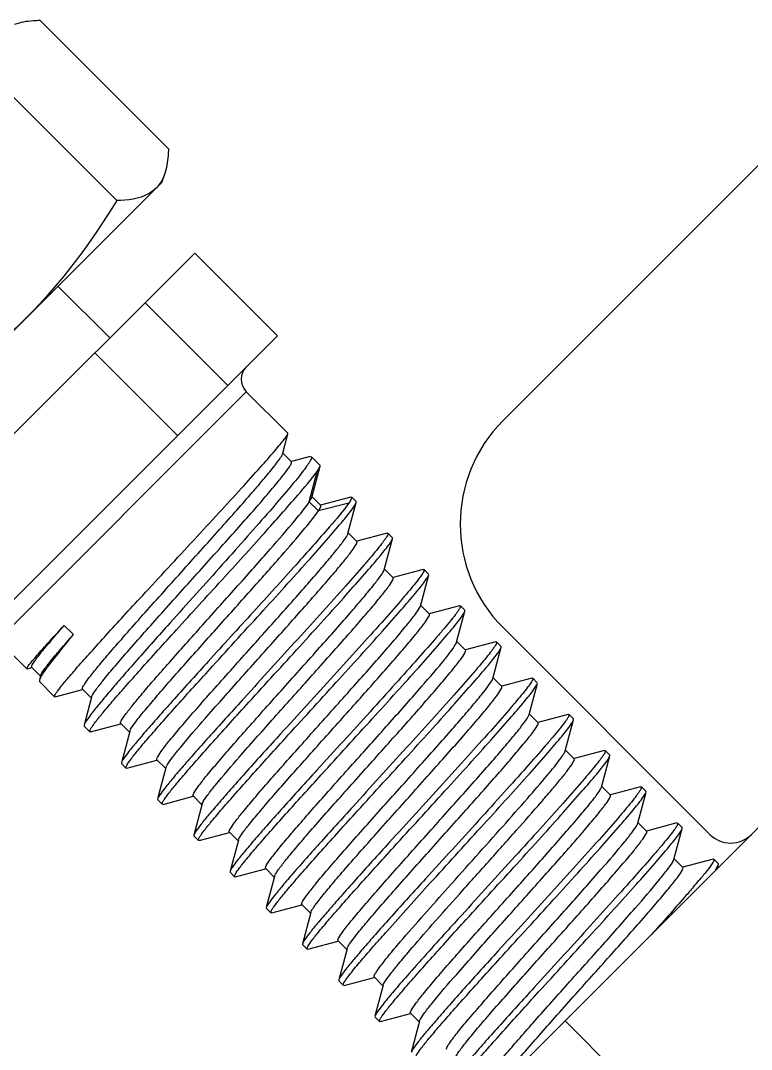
# Model space of a CAD drawing. Extents: x -1396510 to 1250330, y -1892470 to 1623980.
# Drawn here: x -1165562.2 to -1165443.4, y -61157.7 to -60990.3 of the extents above; entities that cross this region are included whole.
import ezdxf

# ---------------------------------------------------------------- set-up
doc = ezdxf.new("R2010")
doc.units = 0
doc.header["$LTSCALE"] = 1000
doc.header["$MEASUREMENT"] = 0

msp = doc.modelspace()

# ---------------------------------------------------------------- linework, layer by layer
at = {"linetype": 'Continuous'}
for p, q in [((-1165559.05, -60990.35), (-1165538.18, -61011.22)), ((-1165567.45, -60998.75), (-1165546.57, -61019.62)), ((-1165524.16, -61203.51), (-1165333.04, -61012.39)), ((-1165439.76, -61011.41), (-1165483.76, -61055.41)), ((-1165538.8, -61015.34), (-1165539.3, -61016.72)), ((-1165539.31, -61016.72), (-1165599.89, -61077.3)), ((-1165588.46, -61082.7), (-1165533.9, -61028.15)), ((-1165533.9, -61028.15), (-1165520.44, -61041.61)), ((-1165556.13, -61033.55), (-1165547.72, -61041.96)), ((-1165541.98, -61036.23), (-1165528.52, -61049.69)), ((-1165575, -61096.16), (-1165520.44, -61041.61)), ((-1165550.13, -61044.38), (-1165536.67, -61057.84)), ((-1165565.89, -61091.1), (-1165525.51, -61050.71)), ((-1165518.75, -61057.47), (-1165525.51, -61050.71)), ((-1165519.59, -61060.69), (-1165518.74, -61057.56)), ((-1165518.74, -61057.56), (-1165518.75, -61057.47)), ((-1165519.62, -61060.81), (-1165519.59, -61060.69)), ((-1165518.16, -61062.12), (-1165519.59, -61060.69)), ((-1165515.14, -61061.27), (-1165518.17, -61062.08)), ((-1165515.14, -61061.27), (-1165514.93, -61061.29)), ((-1165513.52, -61062.69), (-1165514.93, -61061.29)), ((-1165514.87, -61067.89), (-1165513.51, -61062.83)), ((-1165514.01, -61063.69), (-1165513.51, -61062.83)), ((-1165513.51, -61062.83), (-1165513.52, -61062.69)), ((-1165515.26, -61068.61), (-1165514.01, -61063.69)), ((-1165515.26, -61068.61), (-1165514.87, -61067.89)), ((-1165513.41, -61069.2), (-1165514.84, -61067.77)), ((-1165508.51, -61067.84), (-1165513.43, -61069.14)), ((-1165508.51, -61067.84), (-1165508.37, -61067.85)), ((-1165507.64, -61068.58), (-1165508.37, -61067.85)), ((-1165513.78, -61070.08), (-1165515.26, -61068.61)), ((-1165508.86, -61068.85), (-1165513.78, -61070.08)), ((-1165508.98, -61073.78), (-1165507.63, -61068.72)), ((-1165507.63, -61068.72), (-1165507.64, -61068.58)), ((-1165509, -61073.85), (-1165508.98, -61073.78)), ((-1165507.52, -61075.09), (-1165508.95, -61073.66)), ((-1165502.62, -61073.73), (-1165507.54, -61075.04)), ((-1165503.09, -61079.67), (-1165501.74, -61074.61)), ((-1165502.62, -61073.73), (-1165502.48, -61073.74)), ((-1165501.75, -61074.47), (-1165502.48, -61073.74)), ((-1165501.74, -61074.61), (-1165501.75, -61074.47)), ((-1165503.16, -61079.84), (-1165503.09, -61079.67)), ((-1165501.63, -61080.98), (-1165503.06, -61079.55)), ((-1165496.73, -61079.62), (-1165501.65, -61080.93)), ((-1165496.73, -61079.62), (-1165496.59, -61079.63)), ((-1165495.86, -61080.36), (-1165496.59, -61079.63)), ((-1165497.2, -61085.56), (-1165495.85, -61080.5)), ((-1165495.85, -61080.5), (-1165495.86, -61080.36)), ((-1165495.74, -61086.87), (-1165497.17, -61085.44)), ((-1165490.84, -61085.51), (-1165495.76, -61086.82)), ((-1165491.31, -61091.45), (-1165489.96, -61086.39)), ((-1165490.84, -61085.51), (-1165490.7, -61085.52)), ((-1165489.97, -61086.25), (-1165490.7, -61085.52)), ((-1165489.96, -61086.39), (-1165489.97, -61086.25)), ((-1165555.11, -61088.72), (-1165553.63, -61090.19)), ((-1165483.76, -61089.07), (-1165450.11, -61122.73)), ((-1165561.22, -61095.78), (-1165565.89, -61091.1)), ((-1165489.85, -61092.76), (-1165491.28, -61091.33)), ((-1165484.95, -61091.4), (-1165489.87, -61092.71)), ((-1165484.95, -61091.4), (-1165484.81, -61091.41)), ((-1165484.08, -61092.14), (-1165484.81, -61091.41)), ((-1165485.42, -61097.34), (-1165484.07, -61092.28)), ((-1165484.07, -61092.28), (-1165484.08, -61092.14)), ((-1165561.16, -61095.78), (-1165561.22, -61095.78)), ((-1165561.16, -61095.78), (-1165560.4, -61095.58)), ((-1165560.42, -61095.53), (-1165558.98, -61096.96)), ((-1165558.95, -61096.86), (-1165559.15, -61097.6)), ((-1165559.15, -61097.6), (-1165559.13, -61097.86)), ((-1165556.68, -61100.31), (-1165559.13, -61097.86)), ((-1165483.96, -61098.65), (-1165485.39, -61097.22)), ((-1165479.06, -61097.29), (-1165483.98, -61098.6)), ((-1165479.53, -61103.23), (-1165478.18, -61098.17)), ((-1165479.06, -61097.29), (-1165478.92, -61097.3)), ((-1165478.19, -61098.03), (-1165478.92, -61097.3)), ((-1165478.18, -61098.17), (-1165478.19, -61098.03)), ((-1165556.57, -61100.32), (-1165552.13, -61099.13)), ((-1165552.14, -61099.07), (-1165550.71, -61100.5)), ((-1165556.57, -61100.32), (-1165556.68, -61100.31)), ((-1165550.68, -61100.38), (-1165551.89, -61104.94)), ((-1165550.68, -61100.38), (-1165550.63, -61100.24)), ((-1165478.07, -61104.54), (-1165479.5, -61103.11)), ((-1165473.17, -61103.18), (-1165478.09, -61104.49)), ((-1165473.17, -61103.18), (-1165473.03, -61103.19)), ((-1165472.3, -61103.92), (-1165473.03, -61103.19)), ((-1165551.89, -61104.94), (-1165551.88, -61105.11)), ((-1165550.83, -61106.04), (-1165545.92, -61104.72)), ((-1165545.93, -61104.67), (-1165544.51, -61106.09)), ((-1165473.64, -61109.12), (-1165472.29, -61104.06)), ((-1165472.29, -61104.06), (-1165472.3, -61103.92)), ((-1165550.97, -61106.03), (-1165551.88, -61105.11)), ((-1165544.47, -61105.97), (-1165545.82, -61111.04)), ((-1165472.18, -61110.43), (-1165473.61, -61109)), ((-1165467.28, -61109.07), (-1165472.2, -61110.38)), ((-1165467.75, -61115.01), (-1165466.4, -61109.95)), ((-1165467.28, -61109.07), (-1165467.14, -61109.08)), ((-1165466.41, -61109.81), (-1165467.14, -61109.08)), ((-1165466.4, -61109.95), (-1165466.41, -61109.81)), ((-1165545.82, -61111.04), (-1165545.81, -61111.18)), ((-1165545.08, -61111.92), (-1165545.81, -61111.18)), ((-1165544.94, -61111.93), (-1165540.03, -61110.61)), ((-1165540.04, -61110.56), (-1165538.62, -61111.98)), ((-1165544.94, -61111.93), (-1165545.08, -61111.92)), ((-1165538.58, -61111.86), (-1165539.93, -61116.93)), ((-1165466.29, -61116.32), (-1165467.72, -61114.89)), ((-1165461.39, -61114.96), (-1165466.31, -61116.27)), ((-1165461.39, -61114.96), (-1165461.25, -61114.97)), ((-1165460.52, -61115.7), (-1165461.25, -61114.97)), ((-1165539.05, -61117.82), (-1165534.14, -61116.5)), ((-1165534.15, -61116.44), (-1165532.73, -61117.87)), ((-1165461.86, -61120.9), (-1165460.51, -61115.84)), ((-1165460.51, -61115.84), (-1165460.52, -61115.7)), ((-1165539.93, -61116.93), (-1165539.92, -61117.07)), ((-1165539.19, -61117.81), (-1165539.92, -61117.07)), ((-1165539.05, -61117.82), (-1165539.19, -61117.81)), ((-1165532.69, -61117.75), (-1165534.04, -61122.82)), ((-1165460.4, -61122.21), (-1165461.83, -61120.78)), ((-1165455.5, -61120.85), (-1165460.42, -61122.16)), ((-1165455.98, -61126.79), (-1165454.62, -61121.73)), ((-1165455.5, -61120.85), (-1165455.36, -61120.86)), ((-1165454.63, -61121.59), (-1165455.36, -61120.86)), ((-1165534.04, -61122.82), (-1165534.03, -61122.96)), ((-1165533.3, -61123.7), (-1165534.03, -61122.96)), ((-1165533.16, -61123.71), (-1165528.25, -61122.39)), ((-1165528.26, -61122.33), (-1165526.84, -61123.76)), ((-1165533.16, -61123.71), (-1165533.3, -61123.7)), ((-1165526.8, -61123.64), (-1165528.15, -61128.71)), ((-1165454.51, -61128.1), (-1165455.94, -61126.67)), ((-1165449.61, -61126.74), (-1165454.53, -61128.05)), ((-1165449.61, -61126.74), (-1165449.47, -61126.75)), ((-1165448.74, -61127.48), (-1165449.47, -61126.75)), ((-1165527.27, -61129.6), (-1165522.36, -61128.28)), ((-1165522.37, -61128.22), (-1165520.95, -61129.65)), ((-1165449.16, -61128.39), (-1165448.73, -61127.62)), ((-1165448.89, -61128.25), (-1165448.73, -61127.62)), ((-1165448.73, -61127.62), (-1165448.74, -61127.48)), ((-1165528.15, -61128.71), (-1165528.14, -61128.85)), ((-1165527.41, -61129.59), (-1165528.14, -61128.85)), ((-1165527.27, -61129.6), (-1165527.41, -61129.59)), ((-1165520.91, -61129.53), (-1165522.26, -61134.6)), ((-1165520.91, -61129.53), (-1165520.87, -61129.4)), ((-1165522.26, -61134.6), (-1165522.25, -61134.74)), ((-1165521.52, -61135.47), (-1165522.25, -61134.74)), ((-1165521.38, -61135.48), (-1165516.47, -61134.17)), ((-1165516.48, -61134.11), (-1165515.06, -61135.54)), ((-1165521.38, -61135.48), (-1165521.52, -61135.47)), ((-1165515.02, -61135.42), (-1165516.37, -61140.49)), ((-1165515.49, -61141.37), (-1165510.58, -61140.06)), ((-1165510.59, -61140), (-1165509.17, -61141.43)), ((-1165516.37, -61140.49), (-1165516.36, -61140.63)), ((-1165515.63, -61141.36), (-1165516.36, -61140.63)), ((-1165515.49, -61141.37), (-1165515.63, -61141.36)), ((-1165509.13, -61141.31), (-1165510.48, -61146.38)), ((-1165510.48, -61146.38), (-1165510.47, -61146.52)), ((-1165509.74, -61147.25), (-1165510.47, -61146.52)), ((-1165509.6, -61147.26), (-1165504.69, -61145.95)), ((-1165504.7, -61145.89), (-1165503.28, -61147.32)), ((-1165509.6, -61147.26), (-1165509.74, -61147.25)), ((-1165503.24, -61147.2), (-1165504.59, -61152.27)), ((-1165503.71, -61153.15), (-1165498.8, -61151.84)), ((-1165498.81, -61151.78), (-1165497.39, -61153.21)), ((-1165504.59, -61152.27), (-1165504.58, -61152.41)), ((-1165503.85, -61153.14), (-1165504.58, -61152.41)), ((-1165503.71, -61153.15), (-1165503.85, -61153.14)), ((-1165497.35, -61153.09), (-1165498.7, -61158.16)), ((-1165446.75, -61179.95), (-1165473.68, -61153.03))]:
    msp.add_line(p, q, dxfattribs=at)
for centre, radius, start, end in [((-1165523.49, -61048.69), 2.86, 135.0001, 224.9999), ((-1165466.93, -61072.24), 23.8, 135.0001, 224.9999), ((-1165446.74, -61119.36), 4.76, 224.9999, 315.0001), ((-1165549.89, -61048.21), 127.77, 319.4798, 320.0674)]:
    msp.add_arc(centre, radius, start, end, dxfattribs=at)
for points, knots in [([(-1165559.05, -60990.35), (-1165559.43, -60990.36), (-1165560.83, -60990.41), (-1165562.24, -60990.64), (-1165563.2, -60990.99)], [0, 0, 0, 0, 0.270862, 1, 1, 1, 1]), ([(-1165538.18, -61011.22), (-1165538.18, -61011.6), (-1165538.24, -61013), (-1165538.47, -61014.41), (-1165538.82, -61015.38)], [0, 0, 0, 0, 0.270862, 1, 1, 1, 1]), ([(-1165538.82, -61015.38), (-1165538.89, -61015.59), (-1165539.23, -61016.4), (-1165539.73, -61017.15), (-1165540.19, -61017.61)], [0, 0, 0, 0, 0.261173, 1, 1, 1, 1]), ([(-1165540.19, -61017.61), (-1165540.55, -61017.96), (-1165542.4, -61019.33), (-1165544.81, -61019.59), (-1165546.57, -61019.62)], [0, 0, 0, 0, 0.22235, 1, 1, 1, 1]), ([(-1165542.41, -61083.89), (-1165539.61, -61080.85), (-1165535.45, -61076.36), (-1165530.07, -61070.54), (-1165526.48, -61066.62), (-1165523.44, -61063.26), (-1165521.33, -61060.88), (-1165520.05, -61059.36), (-1165519.39, -61058.56), (-1165518.98, -61057.99), (-1165518.77, -61057.68), (-1165518.74, -61057.56)], [0, 0, 0, 0, 0.350119, 0.518183, 0.670792, 0.80069, 0.901712, 0.939847, 0.96911, 0.98919, 1, 1, 1, 1]), ([(-1165552.14, -61099.07), (-1165552.18, -61099.03), (-1165552.14, -61098.81), (-1165551.97, -61098.51), (-1165551.64, -61098), (-1165550.93, -61097.02), (-1165549.66, -61095.44), (-1165547.74, -61093.18), (-1165545.36, -61090.45), (-1165542.62, -61087.35), (-1165539.62, -61084.01), (-1165535.46, -61079.37), (-1165531.35, -61074.8), (-1165527.46, -61070.43), (-1165524.94, -61067.58), (-1165522.86, -61065.14), (-1165521.24, -61063.21), (-1165520.23, -61061.84), (-1165519.7, -61061.1), (-1165519.62, -61060.81)], [0, 0, 0, 0, 0.003459, 0.010831, 0.022552, 0.038611, 0.0832, 0.143022, 0.215863, 0.299017, 0.389412, 0.483732, 0.670424, 0.756089, 0.83251, 0.897021, 0.947417, 0.982048, 1, 1, 1, 1]), ([(-1165514.93, -61061.29), (-1165514.87, -61061.35), (-1165514.96, -61061.69), (-1165515.23, -61062.15), (-1165515.76, -61062.94), (-1165516.89, -61064.43), (-1165518.88, -61066.85), (-1165521.84, -61070.29), (-1165525.42, -61074.36), (-1165529.43, -61078.86), (-1165533.66, -61083.57), (-1165536.52, -61086.76), (-1165537.95, -61088.35)], [0, 0, 0, 0, 0.00729, 0.023491, 0.049387, 0.084832, 0.182679, 0.312272, 0.467071, 0.639216, 0.819925, 1, 1, 1, 1]), ([(-1165550.63, -61100.24), (-1165550.47, -61099.89), (-1165549.87, -61099.05), (-1165548.68, -61097.51), (-1165546.94, -61095.43), (-1165543.78, -61091.78), (-1165539.11, -61086.53), (-1165534.13, -61081.01), (-1165530.04, -61076.46), (-1165527.15, -61073.22), (-1165524.53, -61070.26), (-1165522.27, -61067.66), (-1165520.47, -61065.52), (-1165519.28, -61064.04), (-1165518.61, -61063.13), (-1165518.31, -61062.65), (-1165518.16, -61062.37), (-1165518.12, -61062.16), (-1165518.16, -61062.12)], [0, 0, 0, 0, 0.022597, 0.061854, 0.116478, 0.184513, 0.350625, 0.536644, 0.628982, 0.71656, 0.796358, 0.86566, 0.922145, 0.963971, 0.978972, 0.989897, 0.996763, 1, 1, 1, 1]), ([(-1165536.87, -61089.43), (-1165534.42, -61086.74), (-1165529.64, -61081.5), (-1165523.01, -61074.23), (-1165517.84, -61068.36), (-1165514.96, -61065.03), (-1165514.01, -61063.69)], [0, 0, 0, 0, 0.317573, 0.617842, 0.85691, 1, 1, 1, 1]), ([(-1165508.37, -61067.85), (-1165508.3, -61067.92), (-1165508.54, -61068.37), (-1165508.7, -61068.63), (-1165508.86, -61068.85)], [0, 0, 0, 0, 0.284271, 1, 1, 1, 1]), ([(-1165545.93, -61104.67), (-1165545.97, -61104.63), (-1165545.95, -61104.44), (-1165545.71, -61103.98), (-1165545.05, -61103.04), (-1165543.91, -61101.59), (-1165542.3, -61099.65), (-1165540.29, -61097.31), (-1165537.94, -61094.64), (-1165535.33, -61091.7), (-1165531.61, -61087.54), (-1165527.01, -61082.4), (-1165521.97, -61076.75), (-1165518.09, -61072.23), (-1165515.95, -61069.66), (-1165515.26, -61068.61)], [0, 0, 0, 0, 0.003229, 0.009818, 0.034461, 0.074131, 0.127679, 0.193435, 0.269313, 0.352894, 0.44151, 0.62244, 0.789143, 0.920497, 1, 1, 1, 1]), ([(-1165508.86, -61068.85), (-1165509.8, -61070.19), (-1165512.68, -61073.51), (-1165517.86, -61079.38), (-1165524.48, -61086.65), (-1165529.26, -61091.89), (-1165531.71, -61094.59)], [0, 0, 0, 0, 0.14309, 0.382158, 0.682427, 1, 1, 1, 1]), ([(-1165530.98, -61095.32), (-1165528.22, -61092.29), (-1165524.13, -61087.82), (-1165518.85, -61082), (-1165515.31, -61078.07), (-1165512.31, -61074.67), (-1165510, -61071.98), (-1165508.56, -61070.21), (-1165507.87, -61069.22), (-1165507.66, -61068.87), (-1165507.63, -61068.72)], [0, 0, 0, 0, 0.346732, 0.513455, 0.665275, 0.795127, 0.896989, 0.966206, 0.987594, 1, 1, 1, 1]), ([(-1165513.78, -61070.08), (-1165513.66, -61069.89), (-1165513.51, -61069.66), (-1165513.34, -61069.26), (-1165513.41, -61069.2)], [0, 0, 0, 0, 0.705651, 1, 1, 1, 1]), ([(-1165544.47, -61105.97), (-1165544.41, -61105.72), (-1165543.97, -61105.08), (-1165543.13, -61103.91), (-1165541.8, -61102.29), (-1165540.08, -61100.25), (-1165538, -61097.85), (-1165534.72, -61094.14), (-1165530.3, -61089.19), (-1165525, -61083.27), (-1165520.17, -61077.85), (-1165516.47, -61073.53), (-1165514.44, -61071.08), (-1165513.78, -61070.08)], [0, 0, 0, 0, 0.016663, 0.047692, 0.09239, 0.149487, 0.2173, 0.293813, 0.463619, 0.63876, 0.798451, 0.923769, 1, 1, 1, 1]), ([(-1165540.04, -61110.56), (-1165540.08, -61110.52), (-1165540.05, -61110.31), (-1165539.78, -61109.81), (-1165539.05, -61108.77), (-1165537.78, -61107.18), (-1165536, -61105.06), (-1165533.79, -61102.5), (-1165531.23, -61099.6), (-1165528.42, -61096.44), (-1165524.48, -61092.04), (-1165520.56, -61087.66), (-1165516.82, -61083.46), (-1165514.38, -61080.67), (-1165512.33, -61078.27), (-1165510.72, -61076.34), (-1165509.66, -61074.93), (-1165509.12, -61074.16), (-1165509, -61073.85)], [0, 0, 0, 0, 0.003422, 0.010566, 0.037398, 0.080541, 0.138586, 0.209513, 0.290822, 0.379637, 0.472809, 0.658962, 0.745341, 0.823107, 0.88951, 0.942219, 0.979421, 1, 1, 1, 1]), ([(-1165502.48, -61073.74), (-1165502.42, -61073.79), (-1165502.56, -61074.12), (-1165502.83, -61074.55), (-1165503.39, -61075.32), (-1165504.16, -61076.29), (-1165505.17, -61077.51), (-1165506.92, -61079.56), (-1165509.57, -61082.56), (-1165513.19, -61086.59), (-1165517.24, -61091.06), (-1165521.5, -61095.73), (-1165524.38, -61098.9), (-1165525.82, -61100.48)], [0, 0, 0, 0, 0.006655, 0.022604, 0.048376, 0.083764, 0.128363, 0.181623, 0.311335, 0.466328, 0.638709, 0.819671, 1, 1, 1, 1]), ([(-1165525.09, -61101.21), (-1165522.33, -61098.18), (-1165518.25, -61093.71), (-1165512.96, -61087.89), (-1165509.42, -61083.96), (-1165506.42, -61080.56), (-1165504.11, -61077.87), (-1165502.67, -61076.1), (-1165501.98, -61075.11), (-1165501.77, -61074.76), (-1165501.74, -61074.61)], [0, 0, 0, 0, 0.346732, 0.513452, 0.665274, 0.79513, 0.896993, 0.966207, 0.987594, 1, 1, 1, 1]), ([(-1165538.32, -61111.33), (-1165538.07, -61110.93), (-1165537.36, -61109.97), (-1165535.34, -61107.46), (-1165531.8, -61103.38), (-1165526.77, -61097.71), (-1165522.13, -61092.54), (-1165518.36, -61088.32), (-1165515.71, -61085.33), (-1165513.31, -61082.6), (-1165511.25, -61080.22), (-1165509.6, -61078.24), (-1165508.43, -61076.75), (-1165507.76, -61075.79), (-1165507.51, -61075.32), (-1165507.49, -61075.13), (-1165507.52, -61075.09)], [0, 0, 0, 0, 0.029846, 0.074702, 0.203394, 0.369574, 0.551671, 0.641288, 0.726015, 0.803077, 0.869958, 0.924482, 0.964905, 0.990021, 0.99673, 1, 1, 1, 1]), ([(-1165534.15, -61116.44), (-1165534.19, -61116.41), (-1165534.16, -61116.21), (-1165533.9, -61115.72), (-1165533.18, -61114.69), (-1165531.94, -61113.13), (-1165530.19, -61111.05), (-1165528.03, -61108.54), (-1165525.51, -61105.69), (-1165522.75, -61102.58), (-1165518.85, -61098.22), (-1165514.13, -61092.95), (-1165509.69, -61087.95), (-1165506.7, -61084.47), (-1165505.04, -61082.48), (-1165503.9, -61081), (-1165503.31, -61080.18), (-1165503.16, -61079.84)], [0, 0, 0, 0, 0.003379, 0.010396, 0.036736, 0.079099, 0.136135, 0.205904, 0.286001, 0.373651, 0.465813, 0.650831, 0.815583, 0.883085, 0.937444, 0.976819, 1, 1, 1, 1]), ([(-1165496.59, -61079.63), (-1165496.53, -61079.68), (-1165496.67, -61080.01), (-1165496.94, -61080.44), (-1165497.5, -61081.21), (-1165498.27, -61082.18), (-1165499.28, -61083.4), (-1165501.03, -61085.44), (-1165503.68, -61088.45), (-1165507.3, -61092.48), (-1165511.35, -61096.95), (-1165515.61, -61101.62), (-1165518.49, -61104.79), (-1165519.93, -61106.37)], [0, 0, 0, 0, 0.006651, 0.022595, 0.048362, 0.083745, 0.12834, 0.1816, 0.311315, 0.466314, 0.638697, 0.819663, 1, 1, 1, 1]), ([(-1165532.52, -61117.37), (-1165532.3, -61116.99), (-1165531.64, -61116.09), (-1165529.7, -61113.64), (-1165526.2, -61109.6), (-1165521.18, -61103.94), (-1165516.5, -61098.72), (-1165512.68, -61094.45), (-1165509.99, -61091.42), (-1165507.55, -61088.64), (-1165505.45, -61086.21), (-1165503.76, -61084.19), (-1165502.56, -61082.68), (-1165501.88, -61081.69), (-1165501.62, -61081.21), (-1165501.6, -61081.02), (-1165501.63, -61080.98)], [0, 0, 0, 0, 0.027356, 0.070178, 0.196347, 0.362014, 0.545205, 0.635768, 0.721577, 0.799762, 0.86771, 0.923162, 0.964301, 0.989868, 0.99669, 1, 1, 1, 1]), ([(-1165519.2, -61107.1), (-1165516.44, -61104.07), (-1165512.36, -61099.6), (-1165507.07, -61093.78), (-1165503.53, -61089.84), (-1165500.53, -61086.45), (-1165498.22, -61083.76), (-1165496.78, -61081.99), (-1165496.09, -61080.99), (-1165495.88, -61080.65), (-1165495.85, -61080.5)], [0, 0, 0, 0, 0.346742, 0.513465, 0.665282, 0.795135, 0.896996, 0.966208, 0.987595, 1, 1, 1, 1]), ([(-1165556.68, -61100.31), (-1165556.71, -61100.28), (-1165556.66, -61100.1), (-1165556.52, -61099.85), (-1165556.23, -61099.42), (-1165555.61, -61098.61), (-1165554.5, -61097.27), (-1165552.8, -61095.32), (-1165550.68, -61092.93), (-1165548.18, -61090.17), (-1165545.39, -61087.11), (-1165543.43, -61084.99), (-1165542.41, -61083.89)], [0, 0, 0, 0, 0.006349, 0.020563, 0.043389, 0.074837, 0.162857, 0.282397, 0.430243, 0.602357, 0.794039, 1, 1, 1, 1]), ([(-1165528.26, -61122.33), (-1165528.3, -61122.3), (-1165528.27, -61122.1), (-1165528.02, -61121.62), (-1165527.32, -61120.62), (-1165526.1, -61119.09), (-1165524.39, -61117.04), (-1165522.27, -61114.58), (-1165519.8, -61111.77), (-1165517.07, -61108.71), (-1165513.22, -61104.4), (-1165508.53, -61099.17), (-1165504.1, -61094.18), (-1165501.07, -61090.67), (-1165499.37, -61088.64), (-1165498.15, -61087.09), (-1165497.52, -61086.22), (-1165497.33, -61085.85)], [0, 0, 0, 0, 0.003336, 0.010233, 0.036096, 0.077704, 0.133763, 0.202409, 0.281328, 0.367844, 0.459022, 0.642919, 0.808241, 0.876802, 0.932761, 0.974256, 1, 1, 1, 1]), ([(-1165490.7, -61085.52), (-1165490.64, -61085.57), (-1165490.78, -61085.9), (-1165491.05, -61086.33), (-1165491.61, -61087.1), (-1165492.38, -61088.07), (-1165493.39, -61089.29), (-1165495.14, -61091.34), (-1165497.79, -61094.34), (-1165501.41, -61098.37), (-1165505.46, -61102.84), (-1165509.72, -61107.51), (-1165512.6, -61110.68), (-1165514.04, -61112.26)], [0, 0, 0, 0, 0.006667, 0.022629, 0.048411, 0.083806, 0.128409, 0.181673, 0.311386, 0.466369, 0.638735, 0.819685, 1, 1, 1, 1]), ([(-1165513.31, -61112.99), (-1165510.55, -61109.96), (-1165506.47, -61105.49), (-1165501.18, -61099.67), (-1165497.64, -61095.74), (-1165494.64, -61092.34), (-1165492.33, -61089.65), (-1165490.89, -61087.88), (-1165490.2, -61086.88), (-1165489.99, -61086.54), (-1165489.96, -61086.39)], [0, 0, 0, 0, 0.346729, 0.513452, 0.665273, 0.795127, 0.896989, 0.966206, 0.987594, 1, 1, 1, 1]), ([(-1165526.7, -61123.4), (-1165526.52, -61123.04), (-1165525.91, -61122.19), (-1165524.72, -61120.66), (-1165523.03, -61118.65), (-1165520.02, -61115.15), (-1165515.59, -61110.16), (-1165510.88, -61104.91), (-1165507.01, -61100.58), (-1165504.27, -61097.5), (-1165501.79, -61094.68), (-1165499.65, -61092.2), (-1165497.93, -61090.14), (-1165496.7, -61088.6), (-1165495.99, -61087.59), (-1165495.74, -61087.1), (-1165495.71, -61086.91), (-1165495.74, -61086.87)], [0, 0, 0, 0, 0.024821, 0.065556, 0.120941, 0.189123, 0.354243, 0.538544, 0.630075, 0.716999, 0.796339, 0.865388, 0.921797, 0.963675, 0.989709, 0.996648, 1, 1, 1, 1]), ([(-1165561.22, -61095.78), (-1165561.26, -61095.74), (-1165561.08, -61095.49), (-1165560.87, -61095.16), (-1165560.36, -61094.54), (-1165559.68, -61093.75), (-1165558.79, -61092.74), (-1165557.26, -61091.04), (-1165556, -61089.68), (-1165555.11, -61088.72)], [0, 0, 0, 0, 0.018878, 0.068916, 0.150826, 0.263937, 0.407062, 0.578714, 1, 1, 1, 1]), ([(-1165560.42, -61095.53), (-1165560.46, -61095.48), (-1165560.38, -61095.23), (-1165560.17, -61094.87), (-1165559.75, -61094.27), (-1165558.86, -61093.11), (-1165557.29, -61091.23), (-1165555.91, -61089.63), (-1165555.11, -61088.72)], [0, 0, 0, 0, 0.022497, 0.073733, 0.155945, 0.268763, 0.581618, 1, 1, 1, 1]), ([(-1165537.95, -61088.35), (-1165539.76, -61090.38), (-1165542.36, -61093.29), (-1165545.62, -61097.01), (-1165547.66, -61099.37), (-1165549.32, -61101.36), (-1165550.6, -61102.94), (-1165551.41, -61104.07), (-1165551.83, -61104.69), (-1165551.89, -61104.94)], [0, 0, 0, 0, 0.375078, 0.540028, 0.684568, 0.805261, 0.899295, 0.964563, 1, 1, 1, 1]), ([(-1165550.97, -61106.03), (-1165551, -61105.99), (-1165550.97, -61105.8), (-1165550.82, -61105.54), (-1165550.55, -61105.11), (-1165549.93, -61104.28), (-1165548.84, -61102.92), (-1165547.17, -61100.95), (-1165545.06, -61098.54), (-1165542.59, -61095.76), (-1165539.82, -61092.68), (-1165537.87, -61090.54), (-1165536.87, -61089.43)], [0, 0, 0, 0, 0.006771, 0.021181, 0.04412, 0.075632, 0.16369, 0.283183, 0.430908, 0.602844, 0.794296, 1, 1, 1, 1]), ([(-1165553.63, -61090.19), (-1165554.38, -61091.08), (-1165555.7, -61092.69), (-1165557.4, -61094.83), (-1165558.5, -61096.39), (-1165559.06, -61097.25), (-1165559.15, -61097.6)], [0, 0, 0, 0, 0.376713, 0.674345, 0.883812, 1, 1, 1, 1]), ([(-1165558.95, -61096.86), (-1165558.88, -61096.57), (-1165558.33, -61095.83), (-1165557.3, -61094.45), (-1165555.64, -61092.5), (-1165554.36, -61091.02), (-1165553.63, -61090.19)], [0, 0, 0, 0, 0.105343, 0.311665, 0.613119, 1, 1, 1, 1]), ([(-1165484.81, -61091.41), (-1165484.75, -61091.46), (-1165484.89, -61091.79), (-1165485.16, -61092.22), (-1165485.72, -61092.99), (-1165486.49, -61093.96), (-1165487.5, -61095.18), (-1165489.25, -61097.22), (-1165491.9, -61100.23), (-1165495.52, -61104.26), (-1165499.57, -61108.73), (-1165503.83, -61113.4), (-1165506.71, -61116.57), (-1165508.15, -61118.15)], [0, 0, 0, 0, 0.006649, 0.022593, 0.04836, 0.083744, 0.12834, 0.181598, 0.311311, 0.466309, 0.638695, 0.819663, 1, 1, 1, 1]), ([(-1165491.52, -61091.88), (-1165491.49, -61091.84), (-1165491.42, -61091.7), (-1165491.34, -61091.56), (-1165491.31, -61091.45)], [0, 0, 0, 0, 0.314049, 1, 1, 1, 1]), ([(-1165522.37, -61128.22), (-1165522.41, -61128.19), (-1165522.38, -61128), (-1165522.13, -61127.52), (-1165521.45, -61126.54), (-1165520.26, -61125.04), (-1165518.59, -61123.03), (-1165516.51, -61120.62), (-1165514.08, -61117.86), (-1165511.4, -61114.84), (-1165507.6, -61110.59), (-1165502.93, -61105.39), (-1165497.91, -61099.72), (-1165494.4, -61095.67), (-1165492.42, -61093.2), (-1165491.75, -61092.27), (-1165491.52, -61091.88)], [0, 0, 0, 0, 0.003295, 0.010076, 0.035478, 0.076355, 0.131468, 0.199026, 0.276801, 0.362215, 0.452433, 0.635226, 0.801083, 0.928174, 0.971737, 1, 1, 1, 1]), ([(-1165520.87, -61129.4), (-1165520.73, -61129.07), (-1165520.16, -61128.27), (-1165519.04, -61126.81), (-1165517.4, -61124.85), (-1165514.43, -61121.38), (-1165509.99, -61116.37), (-1165505.25, -61111.09), (-1165501.34, -61106.72), (-1165498.56, -61103.59), (-1165496.03, -61100.71), (-1165493.84, -61098.19), (-1165492.09, -61096.09), (-1165490.83, -61094.52), (-1165490.11, -61093.49), (-1165489.85, -61093), (-1165489.82, -61092.8), (-1165489.85, -61092.76)], [0, 0, 0, 0, 0.022244, 0.060839, 0.114606, 0.181715, 0.346252, 0.531679, 0.624204, 0.712272, 0.792803, 0.862987, 0.920385, 0.963027, 0.989543, 0.996606, 1, 1, 1, 1]), ([(-1165507.42, -61118.88), (-1165504.66, -61115.85), (-1165500.58, -61111.38), (-1165495.29, -61105.56), (-1165491.75, -61101.62), (-1165488.75, -61098.23), (-1165486.44, -61095.54), (-1165485, -61093.77), (-1165484.31, -61092.77), (-1165484.1, -61092.42), (-1165484.07, -61092.28)], [0, 0, 0, 0, 0.346736, 0.513457, 0.665278, 0.795134, 0.896995, 0.966207, 0.987595, 1, 1, 1, 1]), ([(-1165531.71, -61094.59), (-1165533.55, -61096.61), (-1165536.19, -61099.52), (-1165539.5, -61103.24), (-1165541.56, -61105.58), (-1165543.24, -61107.55), (-1165544.53, -61109.11), (-1165545.34, -61110.21), (-1165545.76, -61110.81), (-1165545.82, -61111.04)], [0, 0, 0, 0, 0.377471, 0.543197, 0.688119, 0.808734, 0.902176, 0.966298, 1, 1, 1, 1]), ([(-1165545.08, -61111.92), (-1165545.11, -61111.88), (-1165545.08, -61111.7), (-1165544.83, -61111.24), (-1165544.14, -61110.28), (-1165542.96, -61108.82), (-1165541.28, -61106.84), (-1165539.18, -61104.43), (-1165536.7, -61101.65), (-1165533.93, -61098.57), (-1165531.98, -61096.43), (-1165530.98, -61095.32)], [0, 0, 0, 0, 0.006752, 0.02114, 0.075534, 0.163574, 0.283062, 0.430797, 0.602759, 0.794252, 1, 1, 1, 1]), ([(-1165516.48, -61134.11), (-1165516.52, -61134.08), (-1165516.49, -61133.87), (-1165516.21, -61133.36), (-1165515.47, -61132.31), (-1165514.18, -61130.69), (-1165512.37, -61128.54), (-1165510.14, -61125.96), (-1165507.54, -61123.02), (-1165504.7, -61119.83), (-1165500.73, -61115.39), (-1165496.79, -61110.99), (-1165493.05, -61106.77), (-1165490.62, -61104), (-1165488.59, -61101.62), (-1165487.02, -61099.73), (-1165486.02, -61098.37), (-1165485.5, -61097.63), (-1165485.42, -61097.34)], [0, 0, 0, 0, 0.003453, 0.010691, 0.037881, 0.081592, 0.14037, 0.212138, 0.294327, 0.383985, 0.477885, 0.664852, 0.751185, 0.82854, 0.894141, 0.945651, 0.981282, 1, 1, 1, 1]), ([(-1165478.92, -61097.3), (-1165478.86, -61097.35), (-1165479, -61097.68), (-1165479.27, -61098.11), (-1165479.83, -61098.88), (-1165480.6, -61099.85), (-1165481.61, -61101.07), (-1165483.36, -61103.12), (-1165486.01, -61106.12), (-1165489.63, -61110.15), (-1165493.68, -61114.62), (-1165497.94, -61119.29), (-1165500.82, -61122.46), (-1165502.26, -61124.04)], [0, 0, 0, 0, 0.006656, 0.022605, 0.048376, 0.083762, 0.128359, 0.181619, 0.311334, 0.466329, 0.638707, 0.819669, 1, 1, 1, 1]), ([(-1165501.53, -61124.77), (-1165498.77, -61121.74), (-1165494.69, -61117.27), (-1165489.4, -61111.45), (-1165485.86, -61107.51), (-1165482.86, -61104.12), (-1165480.55, -61101.43), (-1165479.11, -61099.66), (-1165478.42, -61098.66), (-1165478.21, -61098.31), (-1165478.18, -61098.17)], [0, 0, 0, 0, 0.346741, 0.513465, 0.665282, 0.795133, 0.896994, 0.966208, 0.987595, 1, 1, 1, 1]), ([(-1165515.02, -61135.42), (-1165514.95, -61135.13), (-1165514.43, -61134.4), (-1165513.43, -61133.04), (-1165511.86, -61131.15), (-1165509.83, -61128.77), (-1165507.4, -61126), (-1165503.66, -61121.78), (-1165499.72, -61117.38), (-1165495.75, -61112.94), (-1165492.91, -61109.75), (-1165490.31, -61106.81), (-1165488.08, -61104.22), (-1165486.27, -61102.07), (-1165484.98, -61100.46), (-1165484.23, -61099.4), (-1165483.96, -61098.9), (-1165483.92, -61098.69), (-1165483.96, -61098.65)], [0, 0, 0, 0, 0.01868, 0.054278, 0.105764, 0.171349, 0.248696, 0.335028, 0.522011, 0.615926, 0.705601, 0.787809, 0.859594, 0.918387, 0.96211, 0.989307, 0.996546, 1, 1, 1, 1]), ([(-1165525.82, -61100.48), (-1165527.66, -61102.5), (-1165530.3, -61105.41), (-1165533.61, -61109.13), (-1165535.67, -61111.47), (-1165537.35, -61113.44), (-1165538.64, -61114.99), (-1165539.45, -61116.1), (-1165539.87, -61116.7), (-1165539.93, -61116.93)], [0, 0, 0, 0, 0.377475, 0.543201, 0.68812, 0.808733, 0.902175, 0.966298, 1, 1, 1, 1]), ([(-1165539.19, -61117.81), (-1165539.22, -61117.77), (-1165539.19, -61117.58), (-1165539.04, -61117.32), (-1165538.77, -61116.89), (-1165538.16, -61116.06), (-1165537.06, -61114.7), (-1165535.39, -61112.73), (-1165533.28, -61110.32), (-1165530.81, -61107.54), (-1165528.04, -61104.46), (-1165526.09, -61102.32), (-1165525.09, -61101.21)], [0, 0, 0, 0, 0.006766, 0.021171, 0.044105, 0.075616, 0.163673, 0.283167, 0.430893, 0.602828, 0.794287, 1, 1, 1, 1]), ([(-1165510.59, -61140), (-1165510.63, -61139.97), (-1165510.6, -61139.76), (-1165510.33, -61139.25), (-1165509.58, -61138.2), (-1165508.29, -61136.58), (-1165506.48, -61134.43), (-1165504.25, -61131.85), (-1165501.65, -61128.91), (-1165498.81, -61125.72), (-1165494.84, -61121.28), (-1165490.9, -61116.88), (-1165487.16, -61112.66), (-1165484.73, -61109.89), (-1165482.7, -61107.51), (-1165481.13, -61105.62), (-1165480.13, -61104.26), (-1165479.61, -61103.52), (-1165479.53, -61103.23)], [0, 0, 0, 0, 0.003453, 0.010691, 0.03788, 0.081592, 0.14037, 0.212137, 0.294327, 0.383985, 0.477885, 0.664852, 0.751185, 0.82854, 0.894141, 0.945652, 0.981282, 1, 1, 1, 1]), ([(-1165473.03, -61103.19), (-1165472.97, -61103.24), (-1165473.11, -61103.57), (-1165473.38, -61104), (-1165473.94, -61104.77), (-1165474.71, -61105.74), (-1165475.72, -61106.96), (-1165477.47, -61109.01), (-1165480.12, -61112.01), (-1165483.74, -61116.04), (-1165487.79, -61120.51), (-1165492.05, -61125.18), (-1165494.93, -61128.35), (-1165496.37, -61129.93)], [0, 0, 0, 0, 0.006666, 0.022627, 0.048408, 0.083802, 0.128406, 0.181669, 0.311381, 0.466364, 0.638732, 0.819683, 1, 1, 1, 1]), ([(-1165509.13, -61141.31), (-1165509.06, -61141.02), (-1165508.54, -61140.29), (-1165507.54, -61138.93), (-1165505.97, -61137.04), (-1165503.94, -61134.66), (-1165501.51, -61131.89), (-1165497.77, -61127.67), (-1165493.83, -61123.27), (-1165489.86, -61118.83), (-1165487.02, -61115.64), (-1165484.42, -61112.7), (-1165482.19, -61110.11), (-1165480.38, -61107.96), (-1165479.09, -61106.35), (-1165478.34, -61105.29), (-1165478.07, -61104.79), (-1165478.03, -61104.58), (-1165478.07, -61104.54)], [0, 0, 0, 0, 0.01868, 0.054279, 0.105765, 0.171349, 0.248696, 0.335028, 0.522011, 0.615926, 0.705601, 0.787809, 0.859593, 0.918386, 0.962109, 0.989307, 0.996546, 1, 1, 1, 1]), ([(-1165495.64, -61130.66), (-1165492.88, -61127.63), (-1165488.8, -61123.16), (-1165483.51, -61117.34), (-1165479.97, -61113.4), (-1165476.97, -61110.01), (-1165474.66, -61107.32), (-1165473.22, -61105.55), (-1165472.53, -61104.55), (-1165472.32, -61104.2), (-1165472.29, -61104.06)], [0, 0, 0, 0, 0.346729, 0.51345, 0.665272, 0.795127, 0.896989, 0.966206, 0.987594, 1, 1, 1, 1]), ([(-1165550.83, -61106.04), (-1165550.85, -61106.04), (-1165550.9, -61106.05), (-1165550.95, -61106.04), (-1165550.97, -61106.03)], [0, 0, 0, 0, 0.601135, 1, 1, 1, 1]), ([(-1165519.93, -61106.37), (-1165521.77, -61108.39), (-1165524.41, -61111.3), (-1165527.72, -61115.01), (-1165529.78, -61117.36), (-1165531.46, -61119.33), (-1165532.75, -61120.88), (-1165533.56, -61121.99), (-1165533.98, -61122.59), (-1165534.04, -61122.82)], [0, 0, 0, 0, 0.377469, 0.54319, 0.688109, 0.808726, 0.902172, 0.966298, 1, 1, 1, 1]), ([(-1165533.3, -61123.7), (-1165533.33, -61123.66), (-1165533.3, -61123.47), (-1165533.15, -61123.21), (-1165532.88, -61122.78), (-1165532.27, -61121.95), (-1165531.17, -61120.59), (-1165529.5, -61118.62), (-1165527.39, -61116.21), (-1165524.92, -61113.43), (-1165522.15, -61110.35), (-1165520.2, -61108.21), (-1165519.2, -61107.1)], [0, 0, 0, 0, 0.006767, 0.021173, 0.044108, 0.075618, 0.163672, 0.283161, 0.430888, 0.602828, 0.79429, 1, 1, 1, 1]), ([(-1165500.47, -61140.18), (-1165497.92, -61137.2), (-1165493.81, -61132.59), (-1165488.21, -61126.34), (-1165483.9, -61121.52), (-1165480.03, -61117.15), (-1165477.24, -61113.93), (-1165475.49, -61111.8), (-1165474.58, -61110.64), (-1165473.99, -61109.79), (-1165473.7, -61109.31), (-1165473.64, -61109.12)], [0, 0, 0, 0, 0.286554, 0.451144, 0.612857, 0.758908, 0.877771, 0.923988, 0.960141, 0.985576, 1, 1, 1, 1]), ([(-1165467.14, -61109.08), (-1165467.08, -61109.13), (-1165467.22, -61109.46), (-1165467.49, -61109.89), (-1165468.05, -61110.66), (-1165468.82, -61111.62), (-1165469.83, -61112.85), (-1165471.58, -61114.89), (-1165474.23, -61117.9), (-1165477.85, -61121.93), (-1165481.9, -61126.39), (-1165486.16, -61131.07), (-1165489.04, -61134.24), (-1165490.48, -61135.82)], [0, 0, 0, 0, 0.006647, 0.022588, 0.048354, 0.083736, 0.128331, 0.181588, 0.311302, 0.466302, 0.63869, 0.81966, 1, 1, 1, 1]), ([(-1165489.75, -61136.55), (-1165486.99, -61133.52), (-1165482.91, -61129.05), (-1165477.62, -61123.23), (-1165474.08, -61119.29), (-1165471.08, -61115.9), (-1165468.77, -61113.21), (-1165467.33, -61111.44), (-1165466.64, -61110.44), (-1165466.43, -61110.09), (-1165466.4, -61109.95)], [0, 0, 0, 0, 0.346739, 0.513462, 0.665282, 0.795137, 0.896997, 0.966208, 0.987595, 1, 1, 1, 1]), ([(-1165538.58, -61111.86), (-1165538.57, -61111.83), (-1165538.51, -61111.64), (-1165538.4, -61111.47), (-1165538.32, -61111.33)], [0, 0, 0, 0, 0.179935, 1, 1, 1, 1]), ([(-1165498.99, -61141.66), (-1165497.76, -61140.22), (-1165495.06, -61137.13), (-1165490.76, -61132.3), (-1165486.18, -61127.19), (-1165481.74, -61122.23), (-1165478.33, -61118.36), (-1165475.98, -61115.63), (-1165474.58, -61113.96), (-1165473.5, -61112.62), (-1165472.7, -61111.55), (-1165472.33, -61110.95), (-1165472.11, -61110.51), (-1165472.18, -61110.43)], [0, 0, 0, 0, 0.137738, 0.299104, 0.470269, 0.636529, 0.783614, 0.845932, 0.898929, 0.941483, 0.972724, 0.99211, 1, 1, 1, 1]), ([(-1165514.04, -61112.26), (-1165515.88, -61114.28), (-1165518.52, -61117.19), (-1165521.83, -61120.9), (-1165523.89, -61123.25), (-1165525.57, -61125.22), (-1165526.86, -61126.77), (-1165527.67, -61127.88), (-1165528.09, -61128.47), (-1165528.15, -61128.71)], [0, 0, 0, 0, 0.377473, 0.543199, 0.688121, 0.808735, 0.902176, 0.966298, 1, 1, 1, 1]), ([(-1165527.41, -61129.59), (-1165527.44, -61129.55), (-1165527.41, -61129.36), (-1165527.16, -61128.91), (-1165526.47, -61127.95), (-1165525.29, -61126.49), (-1165523.61, -61124.51), (-1165521.51, -61122.1), (-1165519.03, -61119.32), (-1165516.26, -61116.24), (-1165514.31, -61114.1), (-1165513.31, -61112.99)], [0, 0, 0, 0, 0.006751, 0.021138, 0.075529, 0.16357, 0.28306, 0.430795, 0.602757, 0.794251, 1, 1, 1, 1]), ([(-1165461.25, -61114.97), (-1165461.2, -61115.02), (-1165461.33, -61115.35), (-1165461.6, -61115.78), (-1165462.16, -61116.55), (-1165462.93, -61117.52), (-1165463.94, -61118.74), (-1165465.69, -61120.79), (-1165468.34, -61123.79), (-1165471.96, -61127.82), (-1165476.01, -61132.29), (-1165480.27, -61136.96), (-1165483.15, -61140.13), (-1165484.59, -61141.71)], [0, 0, 0, 0, 0.00666, 0.022615, 0.04839, 0.083779, 0.128378, 0.18164, 0.311353, 0.466345, 0.638718, 0.819676, 1, 1, 1, 1]), ([(-1165498.81, -61151.78), (-1165498.85, -61151.75), (-1165498.82, -61151.55), (-1165498.56, -61151.06), (-1165497.85, -61150.04), (-1165496.61, -61148.49), (-1165494.88, -61146.42), (-1165492.72, -61143.92), (-1165490.22, -61141.08), (-1165487.47, -61137.98), (-1165483.58, -61133.64), (-1165478.87, -61128.38), (-1165474.43, -61123.38), (-1165471.43, -61119.89), (-1165469.76, -61117.89), (-1165468.6, -61116.4), (-1165468, -61115.56), (-1165467.83, -61115.21)], [0, 0, 0, 0, 0.003367, 0.010351, 0.036559, 0.078715, 0.135482, 0.204942, 0.284715, 0.372053, 0.463946, 0.648657, 0.813568, 0.881362, 0.93616, 0.976118, 1, 1, 1, 1]), ([(-1165497.2, -61152.75), (-1165496.99, -61152.38), (-1165496.35, -61151.48), (-1165494.42, -61149.05), (-1165490.94, -61145.03), (-1165485.92, -61139.36), (-1165481.24, -61134.14), (-1165477.4, -61129.85), (-1165474.7, -61126.81), (-1165472.24, -61124.02), (-1165470.13, -61121.57), (-1165468.44, -61119.54), (-1165467.23, -61118.02), (-1165466.54, -61117.03), (-1165466.29, -61116.55), (-1165466.26, -61116.36), (-1165466.29, -61116.32)], [0, 0, 0, 0, 0.026671, 0.06893, 0.194398, 0.35992, 0.543412, 0.634236, 0.720346, 0.798842, 0.867086, 0.922795, 0.964133, 0.989825, 0.996679, 1, 1, 1, 1]), ([(-1165483.86, -61142.44), (-1165481.1, -61139.41), (-1165477.02, -61134.94), (-1165471.73, -61129.12), (-1165468.19, -61125.18), (-1165465.19, -61121.79), (-1165462.88, -61119.1), (-1165461.44, -61117.33), (-1165460.75, -61116.33), (-1165460.54, -61115.98), (-1165460.51, -61115.84)], [0, 0, 0, 0, 0.346736, 0.51346, 0.665278, 0.795129, 0.896991, 0.966207, 0.987594, 1, 1, 1, 1]), ([(-1165532.69, -61117.75), (-1165532.69, -61117.73), (-1165532.64, -61117.59), (-1165532.58, -61117.47), (-1165532.52, -61117.37)], [0, 0, 0, 0, 0.191347, 1, 1, 1, 1]), ([(-1165508.15, -61118.15), (-1165509.99, -61120.17), (-1165512.63, -61123.08), (-1165515.94, -61126.79), (-1165518, -61129.14), (-1165519.68, -61131.11), (-1165520.97, -61132.66), (-1165521.78, -61133.77), (-1165522.2, -61134.36), (-1165522.26, -61134.6)], [0, 0, 0, 0, 0.377472, 0.543198, 0.688116, 0.80873, 0.902174, 0.966298, 1, 1, 1, 1]), ([(-1165521.52, -61135.47), (-1165521.55, -61135.44), (-1165521.52, -61135.25), (-1165521.37, -61134.99), (-1165521.1, -61134.56), (-1165520.49, -61133.73), (-1165519.39, -61132.37), (-1165517.72, -61130.4), (-1165515.61, -61127.99), (-1165513.14, -61125.21), (-1165510.37, -61122.13), (-1165508.42, -61119.99), (-1165507.42, -61118.88)], [0, 0, 0, 0, 0.006771, 0.021182, 0.044122, 0.075636, 0.163698, 0.283193, 0.430917, 0.602849, 0.794297, 1, 1, 1, 1]), ([(-1165492.92, -61157.67), (-1165492.96, -61157.64), (-1165492.93, -61157.44), (-1165492.68, -61156.96), (-1165491.99, -61155.96), (-1165490.78, -61154.44), (-1165489.08, -61152.41), (-1165486.96, -61149.96), (-1165484.51, -61147.17), (-1165481.79, -61144.12), (-1165477.96, -61139.82), (-1165473.27, -61134.6), (-1165468.25, -61128.93), (-1165464.77, -61124.91), (-1165462.86, -61122.49), (-1165462.21, -61121.6), (-1165462.01, -61121.23)], [0, 0, 0, 0, 0.003325, 0.01019, 0.035926, 0.077333, 0.133131, 0.201479, 0.280083, 0.366297, 0.457211, 0.640807, 0.806278, 0.931503, 0.973566, 1, 1, 1, 1]), ([(-1165455.36, -61120.86), (-1165455.31, -61120.91), (-1165455.44, -61121.24), (-1165455.71, -61121.67), (-1165456.27, -61122.44), (-1165457.04, -61123.41), (-1165458.05, -61124.63), (-1165459.8, -61126.68), (-1165462.45, -61129.68), (-1165466.07, -61133.71), (-1165470.12, -61138.18), (-1165474.38, -61142.85), (-1165477.26, -61146.02), (-1165478.7, -61147.6)], [0, 0, 0, 0, 0.006659, 0.022614, 0.048389, 0.08378, 0.128381, 0.181643, 0.311354, 0.466343, 0.638718, 0.819677, 1, 1, 1, 1]), ([(-1165477.97, -61148.33), (-1165475.21, -61145.3), (-1165471.13, -61140.83), (-1165465.84, -61135.01), (-1165462.3, -61131.07), (-1165459.3, -61127.68), (-1165456.99, -61124.99), (-1165455.55, -61123.22), (-1165454.86, -61122.22), (-1165454.65, -61121.87), (-1165454.62, -61121.73)], [0, 0, 0, 0, 0.346729, 0.513449, 0.665271, 0.795127, 0.896991, 0.966206, 0.987594, 1, 1, 1, 1]), ([(-1165462.01, -61121.23), (-1165461.99, -61121.2), (-1165461.94, -61121.09), (-1165461.89, -61120.98), (-1165461.86, -61120.9)], [0, 0, 0, 0, 0.304789, 1, 1, 1, 1]), ([(-1165454.62, -61121.73), (-1165454.61, -61121.7), (-1165454.6, -61121.66), (-1165454.61, -61121.61), (-1165454.63, -61121.59)], [0, 0, 0, 0, 0.601161, 1, 1, 1, 1]), ([(-1165491.38, -61158.77), (-1165491.21, -61158.42), (-1165490.61, -61157.58), (-1165489.44, -61156.08), (-1165487.77, -61154.07), (-1165484.76, -61150.58), (-1165480.33, -61145.58), (-1165475.61, -61140.33), (-1165471.73, -61135.99), (-1165468.98, -61132.89), (-1165466.48, -61130.05), (-1165464.33, -61127.57), (-1165462.6, -61125.5), (-1165461.36, -61123.95), (-1165460.66, -61122.93), (-1165460.4, -61122.45), (-1165460.37, -61122.25), (-1165460.4, -61122.21)], [0, 0, 0, 0, 0.024124, 0.064282, 0.119231, 0.187126, 0.352091, 0.536696, 0.628496, 0.715727, 0.795388, 0.864742, 0.921417, 0.963501, 0.989664, 0.996637, 1, 1, 1, 1]), ([(-1165502.26, -61124.04), (-1165504.1, -61126.06), (-1165506.74, -61128.97), (-1165510.05, -61132.68), (-1165512.11, -61135.03), (-1165513.79, -61137), (-1165515.08, -61138.55), (-1165515.89, -61139.66), (-1165516.31, -61140.25), (-1165516.37, -61140.49)], [0, 0, 0, 0, 0.377469, 0.543192, 0.688113, 0.80873, 0.902174, 0.966298, 1, 1, 1, 1]), ([(-1165515.63, -61141.36), (-1165515.66, -61141.33), (-1165515.63, -61141.14), (-1165515.38, -61140.69), (-1165514.69, -61139.73), (-1165513.51, -61138.27), (-1165511.83, -61136.29), (-1165509.73, -61133.88), (-1165507.25, -61131.1), (-1165504.48, -61128.02), (-1165502.53, -61125.88), (-1165501.53, -61124.77)], [0, 0, 0, 0, 0.006762, 0.021162, 0.075574, 0.163623, 0.283112, 0.430844, 0.602794, 0.794271, 1, 1, 1, 1]), ([(-1165449.47, -61126.75), (-1165449.39, -61126.82), (-1165449.65, -61127.28), (-1165450.03, -61127.87), (-1165450.88, -61128.97), (-1165451.53, -61129.76), (-1165451.92, -61130.22)], [0, 0, 0, 0, 0.075429, 0.266547, 0.576308, 1, 1, 1, 1]), ([(-1165487.03, -61163.56), (-1165487.07, -61163.53), (-1165487.05, -61163.34), (-1165486.8, -61162.86), (-1165486.12, -61161.89), (-1165484.94, -61160.39), (-1165483.27, -61158.4), (-1165481.2, -61156), (-1165478.79, -61153.25), (-1165476.12, -61150.25), (-1165472.33, -61146.01), (-1165467.67, -61140.82), (-1165462.65, -61135.15), (-1165459.13, -61131.09), (-1165457.13, -61128.6), (-1165456.44, -61127.66), (-1165456.2, -61127.26)], [0, 0, 0, 0, 0.003284, 0.010034, 0.035314, 0.075996, 0.130857, 0.198124, 0.275593, 0.360713, 0.450674, 0.633169, 0.799165, 0.926943, 0.97106, 1, 1, 1, 1]), ([(-1165485.54, -61164.77), (-1165485.41, -61164.45), (-1165484.85, -61163.66), (-1165483.76, -61162.22), (-1165482.14, -61160.27), (-1165479.17, -61156.81), (-1165474.73, -61151.8), (-1165469.99, -61146.51), (-1165466.06, -61142.12), (-1165463.27, -61138.98), (-1165460.72, -61136.09), (-1165458.53, -61133.56), (-1165456.76, -61131.45), (-1165455.5, -61129.87), (-1165454.78, -61128.84), (-1165454.51, -61128.34), (-1165454.48, -61128.14), (-1165454.51, -61128.1)], [0, 0, 0, 0, 0.021536, 0.05954, 0.112858, 0.179669, 0.34404, 0.529776, 0.622575, 0.71096, 0.791822, 0.86232, 0.919992, 0.962847, 0.989497, 0.996594, 1, 1, 1, 1]), ([(-1165456.2, -61127.26), (-1165456.18, -61127.22), (-1165456.09, -61127.07), (-1165456.01, -61126.91), (-1165455.98, -61126.79)], [0, 0, 0, 0, 0.3172, 1, 1, 1, 1]), ([(-1165496.37, -61129.93), (-1165498.21, -61131.95), (-1165500.85, -61134.86), (-1165504.16, -61138.57), (-1165506.22, -61140.92), (-1165507.9, -61142.89), (-1165509.19, -61144.44), (-1165510, -61145.55), (-1165510.42, -61146.14), (-1165510.48, -61146.38)], [0, 0, 0, 0, 0.377477, 0.543204, 0.688124, 0.808736, 0.902176, 0.966298, 1, 1, 1, 1]), ([(-1165504.56, -61140.61), (-1165503.92, -61139.88), (-1165500.97, -61136.54), (-1165497.98, -61133.24), (-1165495.64, -61130.66)], [0, 0, 0, 0, 0.218874, 1, 1, 1, 1]), ([(-1165452.77, -61131.22), (-1165453.24, -61131.77), (-1165455.49, -61134.38), (-1165457.79, -61136.94), (-1165459.61, -61138.96)], [0, 0, 0, 0, 0.210449, 1, 1, 1, 1]), ([(-1165503.85, -61153.14), (-1165503.88, -61153.11), (-1165503.85, -61152.92), (-1165503.7, -61152.66), (-1165503.43, -61152.23), (-1165502.82, -61151.4), (-1165501.72, -61150.04), (-1165500.05, -61148.07), (-1165497.94, -61145.66), (-1165495.47, -61142.88), (-1165492.7, -61139.8), (-1165490.75, -61137.66), (-1165489.75, -61136.55)], [0, 0, 0, 0, 0.006773, 0.021185, 0.044127, 0.075642, 0.163704, 0.283198, 0.430922, 0.602854, 0.7943, 1, 1, 1, 1]), ([(-1165490.48, -61135.82), (-1165491.31, -61136.73), (-1165494.3, -61140.03), (-1165497.28, -61143.34), (-1165499.41, -61145.76)], [0, 0, 0, 0, 0.276498, 1, 1, 1, 1]), ([(-1165509.74, -61147.25), (-1165509.78, -61147.21), (-1165509.7, -61146.96), (-1165509.5, -61146.62), (-1165509.1, -61146.03), (-1165508.23, -61144.91), (-1165506.7, -61143.06), (-1165505.35, -61141.5), (-1165504.56, -61140.61)], [0, 0, 0, 0, 0.022321, 0.073184, 0.154936, 0.267332, 0.580036, 1, 1, 1, 1]), ([(-1165504.7, -61145.89), (-1165504.75, -61145.85), (-1165504.7, -61145.63), (-1165504.53, -61145.33), (-1165504.21, -61144.82), (-1165503.5, -61143.85), (-1165502.24, -61142.27), (-1165501.12, -61140.94), (-1165500.47, -61140.18)], [0, 0, 0, 0, 0.024283, 0.075823, 0.157761, 0.269998, 0.581723, 1, 1, 1, 1]), ([(-1165503.24, -61147.2), (-1165503.18, -61146.95), (-1165502.75, -61146.32), (-1165501.91, -61145.16), (-1165500.6, -61143.55), (-1165499.57, -61142.33), (-1165498.99, -61141.66)], [0, 0, 0, 0, 0.111624, 0.319177, 0.618128, 1, 1, 1, 1]), ([(-1165484.59, -61141.71), (-1165486.43, -61143.73), (-1165489.07, -61146.64), (-1165492.38, -61150.35), (-1165494.44, -61152.7), (-1165496.12, -61154.67), (-1165497.41, -61156.22), (-1165498.22, -61157.33), (-1165498.64, -61157.92), (-1165498.7, -61158.16)], [0, 0, 0, 0, 0.377469, 0.543195, 0.688116, 0.808732, 0.902176, 0.966298, 1, 1, 1, 1]), ([(-1165497.96, -61159.03), (-1165497.99, -61159), (-1165497.96, -61158.81), (-1165497.71, -61158.36), (-1165497.02, -61157.4), (-1165495.84, -61155.94), (-1165494.16, -61153.96), (-1165492.06, -61151.55), (-1165489.58, -61148.77), (-1165486.81, -61145.69), (-1165484.87, -61143.55), (-1165483.86, -61142.44)], [0, 0, 0, 0, 0.006757, 0.02115, 0.075552, 0.163596, 0.283084, 0.430818, 0.602774, 0.79426, 1, 1, 1, 1]), ([(-1165499.41, -61145.76), (-1165500.12, -61146.57), (-1165501.37, -61148.02), (-1165502.98, -61149.93), (-1165503.99, -61151.27), (-1165504.52, -61151.99), (-1165504.59, -61152.27)], [0, 0, 0, 0, 0.388135, 0.689507, 0.895141, 1, 1, 1, 1]), ([(-1165478.7, -61147.6), (-1165480.54, -61149.62), (-1165483.18, -61152.53), (-1165486.49, -61156.24), (-1165488.55, -61158.59), (-1165490.23, -61160.56), (-1165491.52, -61162.11), (-1165492.33, -61163.22), (-1165492.75, -61163.81), (-1165492.81, -61164.05)], [0, 0, 0, 0, 0.377477, 0.543203, 0.688123, 0.808735, 0.902175, 0.966298, 1, 1, 1, 1]), ([(-1165492.07, -61164.92), (-1165492.1, -61164.89), (-1165492.07, -61164.7), (-1165491.82, -61164.25), (-1165491.13, -61163.29), (-1165489.95, -61161.83), (-1165488.27, -61159.85), (-1165486.17, -61157.44), (-1165483.69, -61154.66), (-1165480.92, -61151.58), (-1165478.98, -61149.44), (-1165477.97, -61148.33)], [0, 0, 0, 0, 0.006762, 0.021161, 0.075573, 0.163627, 0.283122, 0.430853, 0.602799, 0.794272, 1, 1, 1, 1]), ([(-1165497.35, -61153.09), (-1165497.35, -61153.07), (-1165497.31, -61152.95), (-1165497.25, -61152.84), (-1165497.2, -61152.75)], [0, 0, 0, 0, 0.194818, 1, 1, 1, 1])]:
    msp.add_open_spline(points, degree=3, knots=knots, dxfattribs=at)
for points in [[(-1165546.57, -61019.62), (-1165550.73, -61026.44), (-1165555.54, -61032.96), (-1165561.19, -61038.6)], [(-1165561.19, -61038.6), (-1165566.84, -61044.25), (-1165573.36, -61049.06), (-1165580.18, -61053.22)], [(-1165497.33, -61085.85), (-1165497.28, -61085.76), (-1165497.23, -61085.67), (-1165497.2, -61085.56)], [(-1165467.83, -61115.21), (-1165467.8, -61115.15), (-1165467.77, -61115.08), (-1165467.75, -61115.01)], [(-1165526.8, -61123.64), (-1165526.78, -61123.56), (-1165526.74, -61123.47), (-1165526.7, -61123.4)]]:
    msp.add_open_spline(points, degree=3, dxfattribs=at)

doc.saveas('drawing.dxf')
